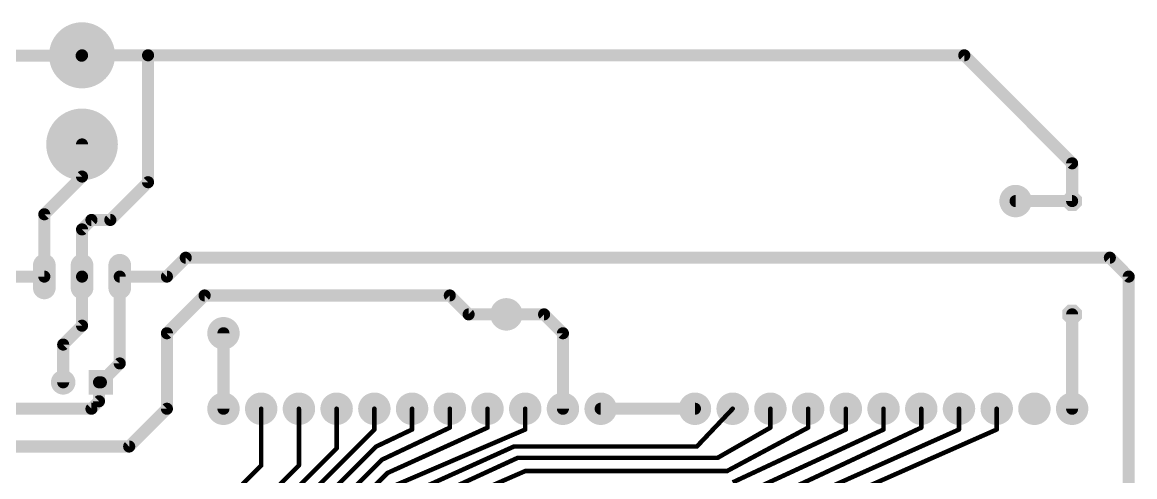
# Model space of a CAD drawing. Extents: x 0.08 to 5.67, y 0.02 to 3.07.
# Drawn here: x 2.717 to 5.666, y 1.87 to 3.074 of the extents above; entities that cross this region are included whole.
import ezdxf

# ---------------------------------------------------------------- set-up
doc = ezdxf.new("R2010")
doc.units = 0
for name, color, linetype in [('16', 175, 'CONTINUOUS'), ('17', 82, 'CONTINUOUS'), ('18', 82, 'CONTINUOUS')]:
    doc.layers.add(name, color=color, linetype=linetype)

# ---------------------------------------------------------------- blocks, each defined once
blk = doc.blocks.new('SQUAREP')
blk.add_solid([(-0.5, -0.5), (0.5, -0.5), (-0.5, 0.5), (0.5, 0.5)])
blk = doc.blocks.new('ROUNDP')
at = {"const_width": 0.5}
blk.add_lwpolyline([(0, -0.25, 1), (0, 0.25, 1), (0, -0.25)], format="xyb", dxfattribs=at)
blk = doc.blocks.new('LONGP100')
at = {"const_width": 1}
blk.add_lwpolyline([(-0.5, 0), (0.5, 0)], dxfattribs=at)
at = {"const_width": 0.5}
for points in [[(-0.5, 0.25, 1), (-0.5, -0.25)], [(0.5, -0.25, 1), (0.5, 0.25)]]:
    blk.add_lwpolyline(points, format="xyb", dxfattribs=at)
blk = doc.blocks.new('OCTAGONP')
at = {"const_width": 0.5}
blk.add_lwpolyline([(-0.25, -0.103553), (-0.25, 0.103553), (-0.103553, 0.25), (0.103553, 0.25), (0.25, 0.103553), (0.25, -0.103553), (0.103553, -0.25), (-0.103553, -0.25), (-0.25, -0.103553), (-0.25, 0.103553)], dxfattribs=at)
blk = doc.blocks.new('ROUNDV')
at = {"const_width": 0.5}
blk.add_lwpolyline([(0, -0.25, 1), (0, 0.25, 1), (0, -0.25)], format="xyb", dxfattribs=at)

msp = doc.modelspace()

# ---------------------------------------------------------------- linework, layer by layer
at = {"layer": '16'}
for points, const_width in [([(2.43, 2.985), (2.874, 2.985)], 0.032), ([(2.874, 2.985), (2.875, 2.986)], 0.032), ([(2.875, 2.986), (3.05, 2.986)], 0.032), ([(3.05, 2.986), (5.214, 2.986)], 0.032), ([(3.05, 2.65), (3.05, 2.986)], 0.032), ([(5.214, 2.986), (5.5, 2.7)], 0.032), ([(2.875, 2.75), (2.875, 2.665)], 0.032), ([(5.5, 2.7), (5.5, 2.6)], 0.032), ([(2.875, 2.665), (2.775, 2.565)], 0.032), ([(2.95, 2.55), (3.05, 2.65)], 0.032), ([(5.5, 2.6), (5.35, 2.6)], 0.032), ([(2.775, 2.565), (2.775, 2.4)], 0.032), ([(2.875, 2.525), (2.9, 2.55)], 0.032), ([(2.875, 2.4), (2.875, 2.525)], 0.032), ([(2.9, 2.55), (2.95, 2.55)], 0.032), ([(3.15, 2.45), (3.1, 2.4)], 0.032), ([(5.6, 2.45), (3.15, 2.45)], 0.032), ([(5.65, 2.4), (5.6, 2.45)], 0.032), ([(2.775, 2.4), (0.35, 2.4)], 0.032), ([(2.875, 2.4), (2.875, 2.27)], 0.032), ([(2.975, 2.4), (2.975, 2.17)], 0.032), ([(3.1, 2.4), (2.975, 2.4)], 0.032), ([(5.65, 1.6), (5.65, 2.4)], 0.032), ([(3.1, 2.25), (3.2, 2.35)], 0.032), ([(3.2, 2.35), (3.85, 2.35)], 0.032), ([(3.85, 2.35), (3.9, 2.3)], 0.032), ([(3.9, 2.3), (4.1, 2.3)], 0.032), ([(4.1, 2.3), (4.15, 2.25)], 0.032), ([(5.5, 2.3), (5.5, 2.05)], 0.032), ([(2.875, 2.27), (2.825, 2.22)], 0.032), ([(3.1, 2.05), (3.1, 2.25)], 0.032), ([(3.25, 2.05), (3.25, 2.25)], 0.032), ([(4.15, 2.25), (4.15, 2.05)], 0.032), ([(2.825, 2.22), (2.825, 2.12)], 0.032), ([(2.975, 2.17), (2.925, 2.12)], 0.032), ([(2.925, 2.12), (2.92, 2.12)], 0.032), ([(2.92, 2.12), (2.92, 2.07)], 0.032), ([(2.9, 2.05), (2.65, 2.05)], 0.032), ([(2.92, 2.07), (2.9, 2.05)], 0.032), ([(3, 1.95), (3.1, 2.05)], 0.032), ([(4.5, 2.05), (4.25, 2.05)], 0.032), ([(3.35, 1.9), (3.35, 2.05)], 0.012), ([(3.45, 1.9), (3.45, 2.05)], 0.012), ([(3.55, 1.945), (3.55, 2.05)], 0.012), ([(3.65, 1.995), (3.65, 2.05)], 0.012), ([(3.75, 1.995), (3.75, 2.05)], 0.012), ([(3.85, 2), (3.85, 2.05)], 0.012), ([(3.95, 2), (3.95, 2.05)], 0.012), ([(4.05, 1.995), (4.05, 2.05)], 0.012), ([(4.505, 1.95), (4.6, 2.05)], 0.012), ([(4.7, 2), (4.7, 2.05)], 0.012), ([(4.8, 2), (4.8, 2.05)], 0.012), ([(4.9, 1.995), (4.9, 2.05)], 0.012), ([(5, 1.995), (5, 2.05)], 0.012), ([(5.1, 2), (5.1, 2.05)], 0.012), ([(5.2, 1.995), (5.2, 2.05)], 0.012), ([(5.3, 1.995), (5.3, 2.05)], 0.012), ([(3.67, 1.915), (3.85, 2)], 0.012), ([(3.685, 1.88), (3.95, 2)], 0.012), ([(4.56, 1.92), (4.7, 2)], 0.012), ([(4.585, 1.885), (4.8, 2)], 0.012), ([(4.64, 1.785), (5.1, 2)], 0.012), ([(3.47, 1.815), (3.65, 1.995)], 0.012), ([(3.655, 1.95), (3.75, 1.995)], 0.012), ([(3.7, 1.845), (4.05, 1.995)], 0.012), ([(4.6, 1.855), (4.9, 1.995)], 0.012), ([(4.62, 1.82), (5, 1.995)], 0.012), ([(4.65, 1.75), (5.2, 1.995)], 0.012), ([(4.665, 1.715), (5.3, 1.995)], 0.012), ([(2.7, 1.95), (3, 1.95)], 0.032), ([(3.435, 1.83), (3.55, 1.945)], 0.012), ([(3.5, 1.795), (3.655, 1.95)], 0.012), ([(3.71, 1.81), (4.02, 1.95)], 0.012), ([(4.02, 1.95), (4.505, 1.95)], 0.012), ([(3.535, 1.78), (3.67, 1.915)], 0.012), ([(4.03, 1.92), (3.725, 1.78)], 0.012), ([(4.03, 1.92), (4.56, 1.92)], 0.012), ([(3.3, 1.85), (3.35, 1.9)], 0.012), ([(3.4, 1.85), (3.45, 1.9)], 0.012), ([(3.74, 1.75), (4.05, 1.885)], 0.012), ([(4.05, 1.885), (4.585, 1.885)], 0.012), ([(3.57, 1.765), (3.685, 1.88)], 0.012)]:
    msp.add_lwpolyline(points, dxfattribs=dict(at, const_width=const_width))
for points, const_width in [([(2.868343, 2.990657, 1), (2.879657, 2.979343)], 0.016), ([(2.875, 2.994, 1), (2.875, 2.978)], 0.016), ([(2.880657, 2.980343, 1), (2.869343, 2.991657)], 0.016), ([(2.874, 2.977, 1), (2.874, 2.993)], 0.016), ([(3.05, 2.994, 1), (3.05, 2.978)], 0.016), ([(3.058, 2.986, 1), (3.042, 2.986)], 0.016), ([(3.05, 2.978, 1), (3.05, 2.994)], 0.016), ([(5.219657, 2.991657, 1), (5.208343, 2.980343)], 0.016), ([(5.214, 2.978, 1), (5.214, 2.994)], 0.016), ([(2.883, 2.75, 1), (2.867, 2.75)], 0.016), ([(5.508, 2.7, 1), (5.492, 2.7)], 0.016), ([(5.494343, 2.694343, 1), (5.505657, 2.705657)], 0.016), ([(2.867, 2.665, 1), (2.883, 2.665)], 0.016), ([(2.880657, 2.659343, 1), (2.869343, 2.670657)], 0.016), ([(3.042, 2.65, 1), (3.058, 2.65)], 0.016), ([(3.055657, 2.644343, 1), (3.044343, 2.655657)], 0.016), ([(5.35, 2.608, 1), (5.35, 2.592)], 0.016), ([(5.492, 2.6, 1), (5.508, 2.6)], 0.016), ([(5.5, 2.592, 1), (5.5, 2.608)], 0.016), ([(2.783, 2.565, 1), (2.767, 2.565)], 0.016), ([(2.769343, 2.570657, 1), (2.780657, 2.559343)], 0.016), ([(2.883, 2.525, 1), (2.867, 2.525)], 0.016), ([(2.869343, 2.530657, 1), (2.880657, 2.519343)], 0.016), ([(2.9, 2.558, 1), (2.9, 2.542)], 0.016), ([(2.905657, 2.544343, 1), (2.894343, 2.555657)], 0.016), ([(2.944343, 2.555657, 1), (2.955657, 2.544343)], 0.016), ([(2.95, 2.542, 1), (2.95, 2.558)], 0.016), ([(3.15, 2.458, 1), (3.15, 2.442)], 0.016), ([(3.155657, 2.444343, 1), (3.144343, 2.455657)], 0.016), ([(5.605657, 2.455657, 1), (5.594343, 2.444343)], 0.016), ([(5.6, 2.442, 1), (5.6, 2.458)], 0.016), ([(2.767, 2.4, 1), (2.783, 2.4)], 0.016), ([(2.775, 2.392, 1), (2.775, 2.408)], 0.016), ([(2.883, 2.4, 1), (2.867, 2.4)], 0.016), ([(2.867, 2.4, 1), (2.883, 2.4)], 0.016), ([(2.983, 2.4, 1), (2.967, 2.4)], 0.016), ([(2.975, 2.408, 1), (2.975, 2.392)], 0.016), ([(3.094343, 2.405657, 1), (3.105657, 2.394343)], 0.016), ([(3.1, 2.392, 1), (3.1, 2.408)], 0.016), ([(5.658, 2.4, 1), (5.642, 2.4)], 0.016), ([(5.644343, 2.394343, 1), (5.655657, 2.405657)], 0.016), ([(3.2, 2.358, 1), (3.2, 2.342)], 0.016), ([(3.205657, 2.344343, 1), (3.194343, 2.355657)], 0.016), ([(3.855657, 2.355657, 1), (3.844343, 2.344343)], 0.016), ([(3.85, 2.342, 1), (3.85, 2.358)], 0.016), ([(3.9, 2.308, 1), (3.9, 2.292)], 0.016), ([(3.894343, 2.294343, 1), (3.905657, 2.305657)], 0.016), ([(4.105657, 2.305657, 1), (4.094343, 2.294343)], 0.016), ([(4.1, 2.292, 1), (4.1, 2.308)], 0.016), ([(5.508, 2.3, 1), (5.492, 2.3)], 0.016), ([(2.867, 2.27, 1), (2.883, 2.27)], 0.016), ([(2.880657, 2.264343, 1), (2.869343, 2.275657)], 0.016), ([(3.108, 2.25, 1), (3.092, 2.25)], 0.016), ([(3.094343, 2.255657, 1), (3.105657, 2.244343)], 0.016), ([(3.258, 2.25, 1), (3.242, 2.25)], 0.016), ([(4.158, 2.25, 1), (4.142, 2.25)], 0.016), ([(4.144343, 2.244343, 1), (4.155657, 2.255657)], 0.016), ([(2.833, 2.22, 1), (2.817, 2.22)], 0.016), ([(2.819343, 2.225657, 1), (2.830657, 2.214343)], 0.016), ([(2.980657, 2.164343, 1), (2.969343, 2.175657)], 0.016), ([(2.967, 2.17, 1), (2.983, 2.17)], 0.016), ([(2.817, 2.12, 1), (2.833, 2.12)], 0.016), ([(2.92, 2.128, 1), (2.92, 2.112)], 0.016), ([(2.928, 2.12, 1), (2.912, 2.12)], 0.016), ([(2.919343, 2.125657, 1), (2.930657, 2.114343)], 0.016), ([(2.925, 2.112, 1), (2.925, 2.128)], 0.016), ([(2.9, 2.042, 1), (2.9, 2.058)], 0.016), ([(2.912, 2.07, 1), (2.928, 2.07)], 0.016), ([(2.925657, 2.064343, 1), (2.914343, 2.075657)], 0.016), ([(3.105657, 2.044343, 1), (3.094343, 2.055657)], 0.016), ([(4.25, 2.058, 1), (4.25, 2.042)], 0.016), ([(4.5, 2.042, 1), (4.5, 2.058)], 0.016), ([(2.894343, 2.055657, 1), (2.905657, 2.044343)], 0.016), ([(3.092, 2.05, 1), (3.108, 2.05)], 0.016), ([(3.242, 2.05, 1), (3.258, 2.05)], 0.016), ([(3.353, 2.05, 1), (3.347, 2.05)], 0.006), ([(3.453, 2.05, 1), (3.447, 2.05)], 0.006), ([(3.553, 2.05, 1), (3.547, 2.05)], 0.006), ([(3.653, 2.05, 1), (3.647, 2.05)], 0.006), ([(3.753, 2.05, 1), (3.747, 2.05)], 0.006), ([(3.853, 2.05, 1), (3.847, 2.05)], 0.006), ([(3.953, 2.05, 1), (3.947, 2.05)], 0.006), ([(4.053, 2.05, 1), (4.047, 2.05)], 0.006), ([(4.142, 2.05, 1), (4.158, 2.05)], 0.016), ([(4.602175, 2.047934, 1), (4.597825, 2.052066)], 0.006), ([(4.703, 2.05, 1), (4.697, 2.05)], 0.006), ([(4.803, 2.05, 1), (4.797, 2.05)], 0.006), ([(4.903, 2.05, 1), (4.897, 2.05)], 0.006), ([(5.003, 2.05, 1), (4.997, 2.05)], 0.006), ([(5.103, 2.05, 1), (5.097, 2.05)], 0.006), ([(5.203, 2.05, 1), (5.197, 2.05)], 0.006), ([(5.303, 2.05, 1), (5.297, 2.05)], 0.006), ([(5.492, 2.05, 1), (5.508, 2.05)], 0.016), ([(3.851281, 1.997287, 1), (3.848719, 2.002713)], 0.006), ([(3.951238, 1.997267, 1), (3.948762, 2.002733)], 0.006), ([(4.701488, 1.997395, 1), (4.698512, 2.002605)], 0.006), ([(4.801415, 1.997355, 1), (4.798585, 2.002645)], 0.006), ([(5.10127, 1.997282, 1), (5.09873, 2.002718)], 0.006), ([(3.647, 1.995, 1), (3.653, 1.995)], 0.006), ([(3.652121, 1.992879, 1), (3.647879, 1.997121)], 0.006), ([(3.747, 1.995, 1), (3.753, 1.995)], 0.006), ([(3.751284, 1.992289, 1), (3.748716, 1.997711)], 0.006), ([(3.847, 2, 1), (3.853, 2)], 0.006), ([(3.947, 2, 1), (3.953, 2)], 0.006), ([(4.047, 1.995, 1), (4.053, 1.995)], 0.006), ([(4.051182, 1.992243, 1), (4.048818, 1.997757)], 0.006), ([(4.697, 2, 1), (4.703, 2)], 0.006), ([(4.797, 2, 1), (4.803, 2)], 0.006), ([(4.897, 1.995, 1), (4.903, 1.995)], 0.006), ([(4.901269, 1.992281, 1), (4.898731, 1.997719)], 0.006), ([(4.997, 1.995, 1), (5.003, 1.995)], 0.006), ([(5.001255, 1.992275, 1), (4.998745, 1.997725)], 0.006), ([(5.097, 2, 1), (5.103, 2)], 0.006), ([(5.197, 1.995, 1), (5.203, 1.995)], 0.006), ([(5.201221, 1.99226, 1), (5.198779, 1.99774)], 0.006), ([(5.297, 1.995, 1), (5.303, 1.995)], 0.006), ([(5.30121, 1.992255, 1), (5.29879, 1.997745)], 0.006), ([(2.994343, 1.955657, 1), (3.005657, 1.944343)], 0.016), ([(3, 1.942, 1), (3, 1.958)], 0.016), ([(3.547, 1.945, 1), (3.553, 1.945)], 0.006), ([(3.552121, 1.942879, 1), (3.547879, 1.947121)], 0.006), ([(3.653716, 1.952711, 1), (3.656284, 1.947289)], 0.006), ([(3.657121, 1.947879, 1), (3.652879, 1.952121)], 0.006), ([(4.02, 1.953, 1), (4.02, 1.947)], 0.006), ([(4.021235, 1.947266, 1), (4.018765, 1.952734)], 0.006), ([(4.502825, 1.952066, 1), (4.507175, 1.947934)], 0.006), ([(4.505, 1.947, 1), (4.505, 1.953)], 0.006), ([(3.668719, 1.917713, 1), (3.671281, 1.912287)], 0.006), ([(3.672121, 1.912879, 1), (3.667879, 1.917121)], 0.006), ([(4.03, 1.923, 1), (4.03, 1.917)], 0.006), ([(4.031252, 1.917274, 1), (4.028748, 1.922726)], 0.006), ([(4.558512, 1.922605, 1), (4.561488, 1.917395)], 0.006), ([(4.56, 1.917, 1), (4.56, 1.923)], 0.006), ([(3.347, 1.9, 1), (3.353, 1.9)], 0.006), ([(3.352121, 1.897879, 1), (3.347879, 1.902121)], 0.006), ([(3.447, 1.9, 1), (3.453, 1.9)], 0.006), ([(3.452121, 1.897879, 1), (3.447879, 1.902121)], 0.006), ([(4.05, 1.888, 1), (4.05, 1.882)], 0.006), ([(4.051198, 1.882249, 1), (4.048802, 1.887751)], 0.006), ([(4.583585, 1.887645, 1), (4.586415, 1.882355)], 0.006), ([(4.585, 1.882, 1), (4.585, 1.888)], 0.006), ([(3.683762, 1.882733, 1), (3.686238, 1.877267)], 0.006), ([(3.687121, 1.877879, 1), (3.682879, 1.882121)], 0.006)]:
    msp.add_lwpolyline(points, format="xyb", dxfattribs=dict(at, const_width=const_width))

# ---------------------------------------------------------------- block references
at = {"layer": '17'}
for name, p, xscale, yscale, rotation in [('ROUNDP', (2.875, 2.986), 0.175, 0.175, 270), ('ROUNDP', (2.875, 2.75), 0.19, 0.19, 270), ('OCTAGONP', (5.5, 2.6), 0.052, 0.052, 90), ('LONGP100', (2.775, 2.4), 0.06, 0.06, 90), ('LONGP100', (2.875, 2.4), 0.06, 0.06, 90), ('LONGP100', (2.975, 2.4), 0.06, 0.06, 90), ('OCTAGONP', (5.5, 2.3), 0.052, 0.052, 90)]:
    msp.add_blockref(name, p, dxfattribs=dict(at, xscale=xscale, yscale=yscale, rotation=rotation))
for name, p, xscale, yscale in [('ROUNDP', (2.825, 2.12), 0.065, 0.065), ('SQUAREP', (2.925, 2.12), 0.065, 0.065), ('ROUNDP', (3.25, 2.05), 0.086, 0.086), ('ROUNDP', (3.35, 2.05), 0.086, 0.086), ('ROUNDP', (3.45, 2.05), 0.086, 0.086), ('ROUNDP', (3.55, 2.05), 0.086, 0.086), ('ROUNDP', (3.65, 2.05), 0.086, 0.086), ('ROUNDP', (3.75, 2.05), 0.086, 0.086), ('ROUNDP', (3.85, 2.05), 0.086, 0.086), ('ROUNDP', (3.95, 2.05), 0.086, 0.086), ('ROUNDP', (4.05, 2.05), 0.086, 0.086), ('ROUNDP', (4.15, 2.05), 0.086, 0.086), ('ROUNDP', (4.25, 2.05), 0.086, 0.086), ('ROUNDP', (4.5, 2.05), 0.086, 0.086), ('ROUNDP', (4.6, 2.05), 0.086, 0.086), ('ROUNDP', (4.7, 2.05), 0.086, 0.086), ('ROUNDP', (4.8, 2.05), 0.086, 0.086), ('ROUNDP', (4.9, 2.05), 0.086, 0.086), ('ROUNDP', (5, 2.05), 0.086, 0.086), ('ROUNDP', (5.1, 2.05), 0.086, 0.086), ('ROUNDP', (5.2, 2.05), 0.086, 0.086), ('ROUNDP', (5.3, 2.05), 0.086, 0.086), ('ROUNDP', (5.4, 2.05), 0.086, 0.086), ('ROUNDP', (5.5, 2.05), 0.086, 0.086)]:
    msp.add_blockref(name, p, dxfattribs=dict(at, xscale=xscale, yscale=yscale))
at = {"layer": '18', "xscale": 0.086, "yscale": 0.086}
for p in [(5.35, 2.6), (4, 2.3), (3.25, 2.25)]:
    msp.add_blockref('ROUNDV', p, dxfattribs=at)

doc.saveas('drawing.dxf')
